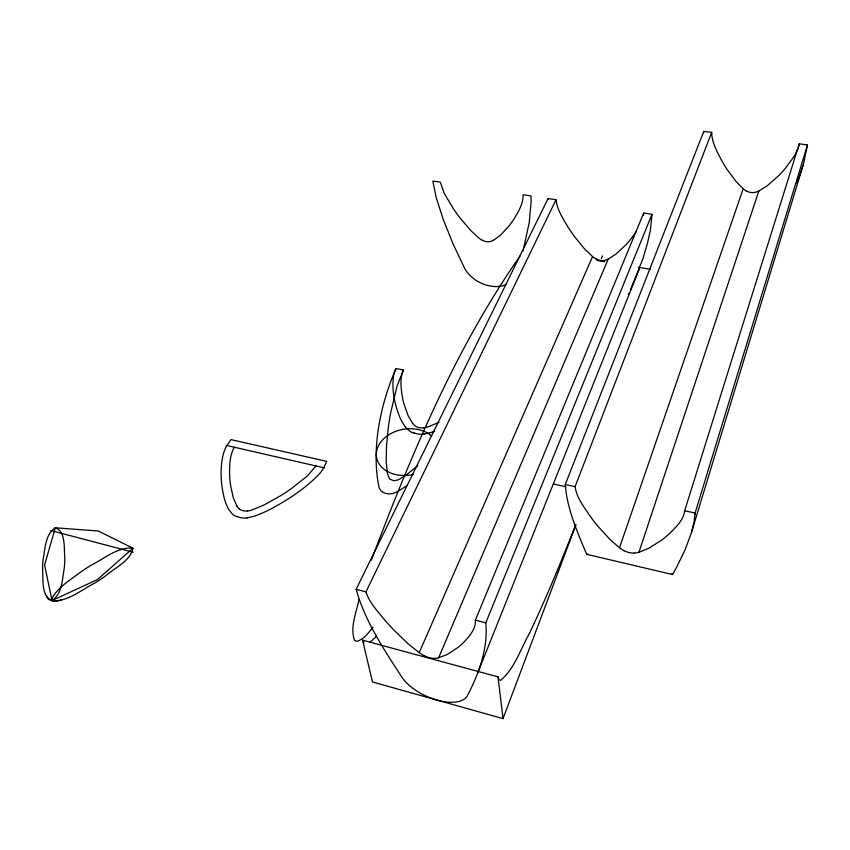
<?xml version="1.0" encoding="UTF-8"?>
<svg xmlns="http://www.w3.org/2000/svg" width="850" height="850" viewBox="0 0 850 850"><rect width="100%" height="100%" fill="white"/><g stroke="black" fill="none" stroke-linecap="round" stroke-linejoin="round"><path stroke-width="1.27" d="M691.464 532.557L694.078 522.038L695.098 513.039L807.5 144.925L799.223 143.841L684.675 510.744C683.612 520.189 675.856 527.17 669.503 533.545A223.295 139.134 25 0 1 661.098 540.472L648.784 548.239L638.913 552.309L758.838 191.027L767.263 185.714L777.931 176.386A172.911 143.65 22.3 0 0 785.294 168.417L794.006 156.602L798.394 147.762M630.296 290.264L642.621 259.516L647.296 243.95L650.42 230.031L651.992 214.317L643.694 213.053L643.535 215.507M703.694 133.004L703.779 131.368L711.694 132.398C711.747 142.205 716.89 151.13 721.183 159.651A191.112 154.381 2.7 0 0 727.005 169.32L735.845 181.284L743.187 188.806L619.491 547.804L609.747 539.24L597.709 526.001A249.709 155.826 14.4 0 1 589.592 515.472C583.769 506.547 576.502 497.494 575.11 486.625L711.694 132.398M695.045 514.271L695.077 513.687M807.5 144.925L803.431 164.156L691.146 533.587L684.941 550.141L676.345 567.8L672.552 574.547L586.649 554.296C577.331 531.951 567.088 509.012 565.261 484.553L703.779 131.368M799.223 143.841L798.83 146.317M523.504 248.71L529.231 222.583L531.165 200.982L530.952 195.936L523.122 194.746C523.377 203.458 518.564 211.352 514.261 218.599A175.759 127.649 35.5 0 1 508.746 226.281L500.416 235.238L493.489 240.306M359.019 599.324C356.501 612.553 349.584 627.289 354.673 640.518L357.127 641.357C364.076 639.083 368.507 632.655 373.022 627.268M522.793 251.281L523.143 250.059M803.122 165.187L799.436 176.12M371.344 560.171C411.177 454.771 455.239 348.936 519.945 256.116M596.116 259.038A31.227 23.078 21.8 0 1 592.588 256.562L584.577 248.944L574.706 236.842A193.12 151.512 15.1 0 1 568.023 227.088C563.029 218.556 557.101 209.801 556.017 199.739L548.091 198.539L356.139 589.316C365.181 621.669 384.359 650.197 402.486 678.056A37.326 17.861 24.4 0 0 437.144 700.134A37.326 17.861 24.4 0 0 467.203 696.023C478.869 673.753 488.251 648.359 485.796 622.827L651.992 214.317M799.287 176.545L798.554 178.511M575.864 524.322C561.414 561.17 546.327 597.784 529.369 633.558C520.413 649.219 514.76 668.461 500.639 680.329L498.886 679.671L498.004 676.844L362.567 640.167L372.491 681.976L503.041 718.633L575.79 525.194M798.416 178.883L797.704 180.731M797.13 182.197L796.843 182.92M477.711 672.977L639.179 269.238M434.339 658.442L434.467 658.442A40.694 20.262 25.1 0 0 438.547 657.826L447.355 654.436L457.831 647.562A234.632 121.412 29 0 0 464.706 641.325C469.901 635.492 476.127 628.479 475.373 620.128L643.694 213.053M438.579 657.857L608.228 259.144L616.048 254.044L625.706 245.002A179.531 136.244 30.4 0 0 632.241 237.235L636.278 231.519M601.332 258.453L602.427 255.903M423.863 655.584A40.492 20.23 24.5 0 1 419.209 652.619L592.556 256.583M419.188 652.63L408.361 643.971L394.527 630.711A257.114 140.473 21.3 0 1 384.912 620.234C377.846 611.416 369.442 602.82 365.957 591.855L556.017 199.739M628.362 294.249L628.851 293.261M407.511 485.339L397.619 491.523A34.276 25.723 -11.3 0 1 396.504 492.065C390.968 495.178 382.043 494.53 379.291 488.081A35.286 26.733 -9.9 0 1 379.058 487.549C371.046 449.151 380.322 404.292 396.047 368.507L403.463 369.994L397.046 386.006L390.501 413.642A632.166 436.071 14.6 0 0 388.131 429.016L386.516 445.804L386.176 461.539L387.388 473.408L389.587 478.996L394.007 480.792L398.342 479.814L405.408 475.596L417.828 465.672M403.463 369.994C399.776 377.581 400.945 386.474 401.954 394.559A176.524 125.024 -2 0 0 403.92 403.835L408.127 415.714L412.717 423.481M315.966 465.959L307.296 476.011L291.146 488.761A175.015 119.404 -17.5 0 1 279.799 496.209L264.021 504.974L252.354 509.862A33.405 24.491 -17.7 0 1 247.658 511.041L247.52 511.031M234.303 447.217C229.638 455.303 229.596 465.099 229.596 474.183A182.591 135.904 -9.7 0 0 230.414 484.394L233.187 497.505L236.874 506.09M376.731 636.034L369.846 642.451M439.121 422.259L428.272 426.785A31.737 22.907 -8.9 0 1 423.821 427.89L423.683 427.879M434.669 431.173L432.629 431.928A46.421 33.405 -8.9 0 1 430.961 432.491L424.224 434.063M490.174 241.623L490.28 241.602A30.494 21.973 28.6 0 0 493.467 240.284M755.002 192.429L755.119 192.398A30.685 24.204 14.3 0 0 758.816 190.995M56.419 601.226L56.568 601.205A36.008 25.67 -26.5 0 0 61.519 599.941M247.286 517.841L254.363 516.163A48.843 35.689 -17.7 0 0 256.148 515.557L263.139 512.731A106.399 75.501 -17.4 0 0 270.034 509.405C287.215 500.278 303.832 489.526 317.645 475.713A54.506 39.546 -15.7 0 0 320.971 471.909L322.437 469.869A26.361 19.348 -14.9 0 0 323.861 467.404L326.74 461.401L231.009 439.609L227.12 445.219A26.095 18.742 -16.7 0 0 225.707 447.61L223.773 452.455A64.228 46.718 -15.4 0 0 223.359 453.858C219.799 468.403 220.713 483.841 224.283 498.291A108.248 80.336 -13.8 0 0 225.994 503.657L228.289 508.725A48.949 36.252 -16.7 0 0 228.99 509.936L232.443 514.122A15.385 11.411 -18.3 0 0 235.312 516.024L236.948 516.673M634.323 553.148L634.472 553.138A39.238 23.056 20.4 0 0 638.871 552.277M588.593 554.37L586.649 554.296M596.817 260.451L604.849 261.779M638.191 267.283L650.463 269.301M565.261 484.553L575.11 486.625M684.675 510.744L695.098 513.039M553.509 484.022L565.898 486.752M226.27 445.379L324.381 467.882M356.139 589.316L365.957 591.855M475.373 620.128L485.796 622.827M50.798 530.517L133.11 552.234M413.993 433.075L412.335 432.491M672.52 574.536L671.999 573.506M624.006 550.747L623.868 550.662A39.1 22.971 19.6 0 1 619.512 547.793M239.275 509.012L239.201 508.927A33.086 24.491 -17 0 1 236.916 506.069M405.631 427.252L409.307 430.801A14.599 10.667 -8.9 0 0 412.324 432.501M48.184 598.825L48.259 598.921A35.626 25.723 -26.3 0 1 46.24 595.648M362.567 640.167L363.97 643.046M498.004 676.844L503.041 718.633M548.122 199.314L548.091 198.539M596.307 259.006A9.977 7.289 22.2 0 0 604.531 260.387L604.69 260.429A31.439 23.173 23 0 0 608.207 259.112M434.276 658.367A12.888 6.354 24.7 0 1 424.086 655.584M490.131 241.559A9.669 6.927 27.7 0 1 482.343 240.252M482.173 240.284A30.239 21.898 27.6 0 1 478.688 237.873L470.645 230.414L460.519 218.556A184.939 144.341 23.5 0 1 453.56 209.004L444.252 193.407L440.321 182.166L432.841 181.029L436.135 197.338L443.116 219.066L452.848 243.451L464.429 267.973A28.146 19.752 27 0 0 505.984 284.644M424.235 434.191A18.413 13.441 -8.8 0 1 414.109 432.937M405.45 427.029A46.633 33.809 -7.7 0 1 404.621 425.935L401.806 421.356A103.806 74.502 -5.3 0 1 399.521 416.5C394.517 403.782 391.669 389.778 393.518 376.125A61.37 43.552 -7.2 0 1 393.752 374.839L395.091 370.419A25.298 17.85 -8.6 0 1 396.036 368.507M412.749 423.47A31.492 22.854 -7.9 0 0 415.278 426.062L415.395 426.116A10.242 7.469 -8.8 0 0 423.672 427.805M247.52 510.946A10.784 7.99 -18.1 0 1 239.392 508.927M247.276 517.979A19.391 14.376 -18.1 0 1 237.076 516.513M413.642 474.353A31.057 23.12 -9.8 0 1 378.271 462.442A31.057 23.12 -9.8 0 1 392.243 432.862A31.057 23.12 -9.8 0 1 431.704 436.114M56.429 601.131A11.645 8.373 -27.2 0 1 48.386 598.825M746.555 191.197A30.536 24.034 12.9 0 1 743.219 188.785M754.97 192.355A9.754 7.607 13.8 0 1 746.757 191.154M634.281 553.074A12.453 7.225 20 0 1 624.081 550.673M42.542 568.682C43.52 578.691 40.736 596.169 52.009 600.546C62.316 593.884 62.294 578.85 64.303 567.874A209.992 138.327 -30.6 0 0 64.812 557.951C63.75 548.463 66.194 531.739 55.314 527.797C45.379 533.991 45.252 548.346 43.191 558.769A193.194 145.254 -19.8 0 0 42.542 568.682M51.744 598.857L52.009 600.546C67.341 602.321 81.526 589.634 94.807 583.058A187.733 124.993 -24.3 0 0 105.761 575.801C114.824 567.651 130.656 560.872 132.972 548.207C118.001 546.561 104.242 558.726 91.279 565.112A217.324 173.867 -28.8 0 0 80.368 572.263C70.221 580.157 57.8 587.106 51.744 598.857M55.314 527.797L44.604 565.037L52.009 600.546L97.527 579.53L132.972 548.207L98.324 531.006L55.314 527.797"/></g></svg>
